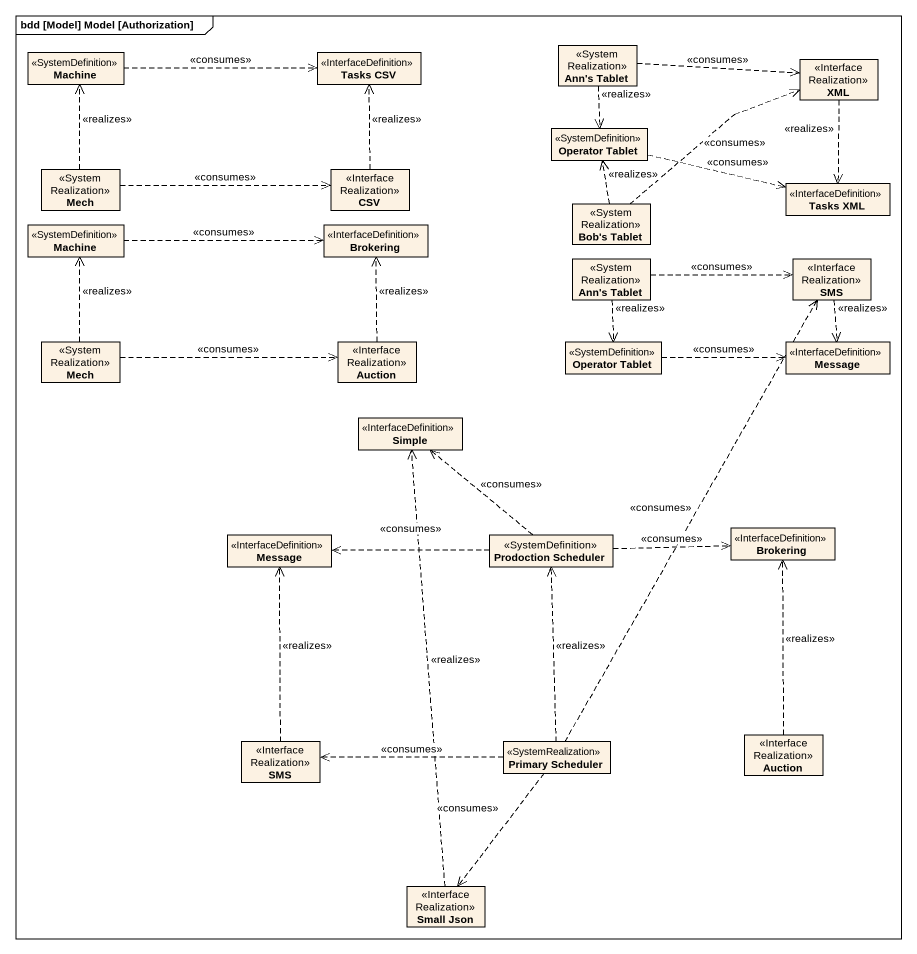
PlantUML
@startuml
mainframe bdd [Model] Model [Authorization]
hide circle
hide empty members
class Machine <<SystemDefinition>>
class "Tasks CSV" as Tasks_CSV <<InterfaceDefinition>>
class "Ann's Tablet" as Ann_s_Tablet <<SystemRealization>>
class XML <<InterfaceRealization>>
class "Operator Tablet" as Operator_Tablet <<SystemDefinition>>
class Mech <<SystemRealization>>
class CSV <<InterfaceRealization>>
class "Bob's Tablet" as Bob_s_Tablet <<SystemRealization>>
class "Tasks XML" as Tasks_XML <<InterfaceDefinition>>
class "Machine" as Machine_2 <<SystemDefinition>>
class Brokering <<InterfaceDefinition>>
class "Ann's Tablet" as Ann_s_Tablet_2 <<SystemRealization>>
class SMS <<InterfaceRealization>>
class "Mech" as Mech_2 <<SystemRealization>>
class Auction <<InterfaceRealization>>
class "Operator Tablet" as Operator_Tablet_2 <<SystemDefinition>>
class Message <<InterfaceDefinition>>
class Simple <<InterfaceDefinition>>
class "Brokering" as Brokering_2 <<InterfaceDefinition>>
class "Message" as Message_2 <<InterfaceDefinition>>
class "Prodoction Scheduler" as Prodoction_Scheduler <<SystemDefinition>>
class "SMS" as SMS_2 <<InterfaceRealization>>
class "Primary Scheduler" as Primary_Scheduler <<SystemRealization>>
class "Auction" as Auction_2 <<InterfaceRealization>>
class "Small Json" as Small_Json <<InterfaceRealization>>
Machine .right.> Tasks_CSV : <<consumes>>
Ann_s_Tablet .right.> XML : <<consumes>>
Ann_s_Tablet ..> Operator_Tablet : <<realizes>>
XML ..> Tasks_XML : <<realizes>>
Operator_Tablet .right.> Tasks_XML : <<consumes>>
Mech .up.> Machine : <<realizes>>
Mech .right.> CSV : <<consumes>>
CSV .up.> Tasks_CSV : <<realizes>>
Bob_s_Tablet .up.> XML : <<consumes>>
Bob_s_Tablet .up.> Operator_Tablet : <<realizes>>
Machine_2 .right.> Brokering : <<consumes>>
Ann_s_Tablet_2 .right.> SMS : <<consumes>>
Ann_s_Tablet_2 ..> Operator_Tablet_2 : <<realizes>>
SMS ..> Message : <<realizes>>
Mech_2 .up.> Machine_2 : <<realizes>>
Mech_2 .right.> Auction : <<consumes>>
Auction .up.> Brokering : <<realizes>>
Operator_Tablet_2 .right.> Message : <<consumes>>
Prodoction_Scheduler .up.> Simple : <<consumes>>
Prodoction_Scheduler .right.> Brokering_2 : <<consumes>>
Prodoction_Scheduler .left.> Message_2 : <<consumes>>
SMS_2 .up.> Message_2 : <<realizes>>
Primary_Scheduler .up.> SMS : <<consumes>>
Primary_Scheduler .up.> Prodoction_Scheduler : <<realizes>>
Primary_Scheduler .left.> SMS_2 : <<consumes>>
Primary_Scheduler ..> Small_Json : <<consumes>>
Auction_2 .up.> Brokering_2 : <<realizes>>
Small_Json .up.> Simple : <<realizes>>
@enduml
